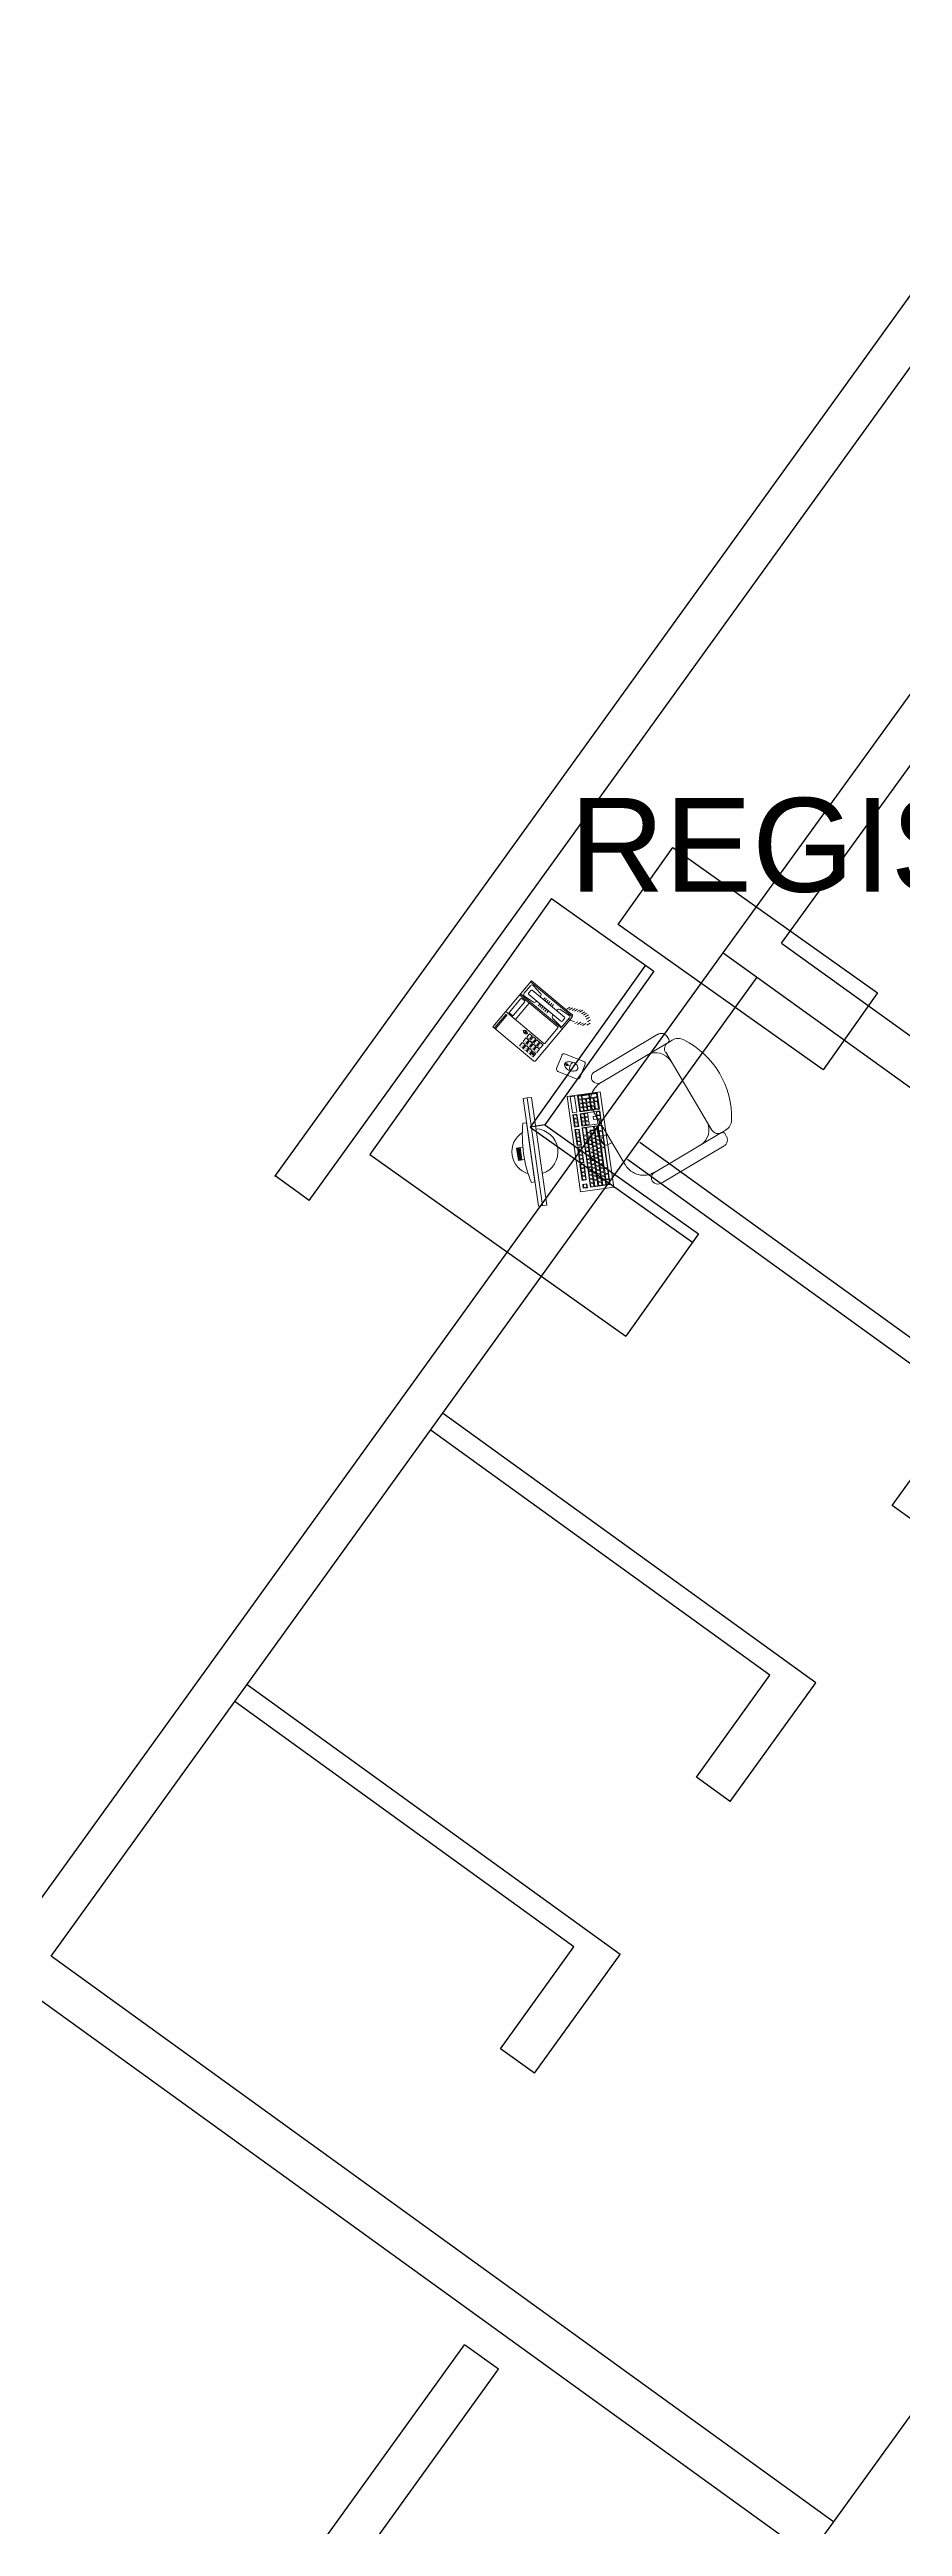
# Model space of a CAD drawing. Header units: metres. Extents: x 141303 to 146299, y 125960 to 127091.
# Drawn here: x 144888.97 to 144893.04, y 126091.26 to 126103.1 of the extents above; entities that cross this region are included whole.
import ezdxf

# ---------------------------------------------------------------- set-up
doc = ezdxf.new("R2010")
doc.units = ezdxf.units.M
doc.header["$MEASUREMENT"] = 0
for name, color, linetype, lineweight in [('C07_MOB-C.EXT Y FARMACIA$0$007_ADMISIÓN_HOSPITALARIA$0$SANCTORUM_ADMISION HOSPITALARIA_V5$0$007_ADMISIÓN_HOSPITALARIA$0$02.-PLANTA BAJA GENERAL$0$MOB', 7, 'Continuous', 0), ('LETTERING', 50, 'Continuous', 30), ('NVMI_WALL', 7, 'Continuous', 30)]:
    doc.layers.add(name, color=color, linetype=linetype, lineweight=lineweight)
doc.layers.add('FURNITURE', color=6, linetype='Continuous')
doc.layers.get('0').off()
doc.styles.add('C07_MOB-C.EXT Y FARMACIA$0$007_ADMISIÓN_HOSPITALARIA$0$SANCTORUM_ADMISION HOSPITALARIA_V5$0$007_ADMISIÓN_HOSPITALARIA$0$02.-PLANTA BAJA GENERAL$0$LEROY', font='LEROY.SHX', dxfattribs={"width": 1.25, "height": 1})
doc.styles.get("Standard").update_dxf_attribs({"font": 'arial.ttf'})

# ---------------------------------------------------------------- blocks, each defined once
blk = doc.blocks.new('C02_MOB-EQUIP GINE-PEDIATRÍA$0$SILLA ADM')
at = {"lineweight": 0}
for p, q in [((20.525, 67.945, 0), (20.205, 68.087, 0)), ((20.047, 67.981, 0), (19.926, 67.709, 0)), ((20.52, 67.882, 0), (20.18, 68.032, 0)), ((20.301, 67.469, 0), (20.477, 67.864, 0)), ((20.521, 67.881, 0), (20.542, 67.872, 0)), ((20.536, 67.888, 0), (20.542, 67.901, 0)), ((19.953, 67.52, 0), (20.274, 67.378, 0)), ((19.978, 67.575, 0), (20.318, 67.425, 0)), ((20.318, 67.424, 0), (20.339, 67.415, 0)), ((20.324, 67.409, 0), (20.318, 67.396, 0))]:
    blk.add_line(p, q, dxfattribs=at)
at = {"lineweight": 0, "ltscale": 15}
for p, q in [((19.999, 67.925, 0), (19.948, 67.868, 0)), ((19.948, 67.868, 0), (19.951, 67.866, 0)), ((19.993, 67.925, 0), (19.959, 67.888, 0)), ((19.959, 67.888, 0), (19.963, 67.885, 0)), ((19.996, 67.866, 0), (19.98, 67.874, 0)), ((19.993, 67.925, 0), (19.996, 67.922, 0)), ((20.016, 67.911, 0), (19.999, 67.925, 0)), ((19.977, 67.823, 0), (19.961, 67.831, 0))]:
    blk.add_line(p, q, dxfattribs=at)
at = {"lineweight": 0}
for centre, radius, start, end in [((20.192, 68.06, 0), 0.03, 66.0969, 246.0969), ((20.139, 67.94, 0), 0.101, 66.0969, 156.0969), ((20.38, 67.853, 0), 0.0835, 336.0969, 66.0969), ((20.507, 67.851, 0), 0.0337, 66.0969, 156.0969), ((20.525, 67.893, 0), 0.0122, 246.0969, 336.0969), ((20.511, 67.914, 0), 0.0337, 336.0969, 66.0969), ((20.519, 67.82, 0), 0.0575, 8.5862, 66.0969), ((20.164, 67.766, 0), 0.416, 303.6077, 8.5862), ((20.019, 67.668, 0), 0.101, 156.0969, 246.0969), ((19.966, 67.548, 0), 0.03, 66.0969, 246.0969), ((20.245, 67.548, 0), 0.0835, 246.0969, 336.0969), ((20.287, 67.409, 0), 0.0337, 246.0969, 336.0969), ((20.332, 67.455, 0), 0.0337, 156.0969, 246.0969), ((20.313, 67.413, 0), 0.0122, 336.0969, 66.0969), ((20.363, 67.468, 0), 0.0575, 246.0969, 303.6077)]:
    blk.add_arc(centre, radius, start, end, dxfattribs=at)
at = {"lineweight": 0, "ltscale": 15}
blk.add_arc((19.97, 67.852, 0), 0.0235, 66.0697, 246.0697, dxfattribs=at)
blk = doc.blocks.new('C02_MOB-EQUIP GINE-PEDIATRÍA$0$DESK 1.50 X 1.50')
for points in [[(252.496, -575.355), (253.996, -575.355)], [(252.496, -575.355), (252.496, -575.955)], [(253.996, -575.355), (253.996, -576.855)], [(252.496, -575.905), (253.446, -575.905)], [(253.396, -575.955), (253.446, -575.905)], [(253.446, -575.905), (253.446, -576.855)], [(252.496, -575.955), (253.396, -575.955)], [(253.396, -575.955), (253.396, -576.855)], [(253.396, -576.855), (253.996, -576.855)]]:
    blk.add_lwpolyline(points)
blk = doc.blocks.new('C07_MOB-C.EXT Y FARMACIA$0$007_ADMISIÓN_HOSPITALARIA$0$SANCTORUM_ADMISION HOSPITALARIA_V5$0$007_ADMISIÓN_HOSPITALARIA$0$02.-PLANTA BAJA GENERAL$0$tel-ip-flat-10')
at = {"layer": 'C07_MOB-C.EXT Y FARMACIA$0$007_ADMISIÓN_HOSPITALARIA$0$SANCTORUM_ADMISION HOSPITALARIA_V5$0$007_ADMISIÓN_HOSPITALARIA$0$02.-PLANTA BAJA GENERAL$0$MOB'}
h = blk.add_hatch(dxfattribs=at)
h.set_pattern_fill('ACET-2D-ANSI31', color=256, scale=0.017696, angle=221.1209, style=0)
h.set_pattern_definition([(176.1209, (5.901504, -4.01507), (-0.00380107, -0.05605687), [])])
h.paths.add_polyline_path([(0.043, -0.146), (0.042, -0.133), (0.03, -0.143)])
h.paths.add_polyline_path([(0.026, -0.126), (0.038, -0.129), (0.026, -0.139)])
at = {"lineweight": 0, "ltscale": 2}
for p, q in [((0.06, 0.138), (0.069, 0.153)), ((0.062, 0.158), (0.071, 0.174)), ((0.063, 0.126), (0.072, 0.141)), ((0.066, 0.113), (0.076, 0.129)), ((0.078, 0.161), (0.087, 0.176)), ((0.09, 0.156), (0.099, 0.171)), ((0.101, 0.151), (0.11, 0.167)), ((0.109, 0.143), (0.118, 0.158)), ((0.116, 0.134), (0.125, 0.15)), ((0.124, 0.125), (0.133, 0.141)), ((0.127, 0.113), (0.136, 0.129)), ((0.102, 0.089), (-0.102, -0.089)), ((0.052, 0.019), (-0.022, -0.045)), ((0.046, 0.041), (0.218, -0.156)), ((0.056, 0.019), (0.213, -0.16)), ((0.097, 0.075), (0.061, 0.043)), ((0.099, -0.005), (0.061, 0.031)), ((0.07, 0.101), (0.079, 0.116)), ((0.091, 0.069), (0.078, 0.1)), ((0.083, 0.035), (0.215, -0.115)), ((0.095, 0.052), (0.084, 0.042)), ((0.095, 0.052), (0.084, 0.042)), ((0.102, 0.052), (0.234, -0.099)), ((0.103, 0.09), (0.275, -0.106)), ((0.11, 0.074), (0.14, 0.031)), ((0.114, 0.088), (0.28, -0.102)), ((0.13, 0.101), (0.139, 0.116)), ((0.133, 0.089), (0.142, 0.104)), ((0.138, 0.02), (0.134, 0.016)), ((0.136, 0.076), (0.146, 0.092)), ((0.14, 0.064), (0.149, 0.079)), ((0.163, 0.001), (0.154, -0.007)), ((-0.103, -0.101), (0.063, -0.291)), ((-0.069, -0.089), (-0.085, -0.103)), ((-0.071, -0.097), (-0.076, -0.102)), ((-0.076, -0.102), (-0.073, -0.106)), ((-0.058, -0.102), (-0.074, -0.115)), ((-0.073, -0.106), (-0.067, -0.102)), ((-0.067, -0.102), (-0.071, -0.097)), ((-0.055, -0.106), (-0.07, -0.119)), ((-0.069, -0.089), (-0.058, -0.102)), ((-0.048, -0.071), (-0.064, -0.084)), ((-0.043, -0.118), (-0.059, -0.132)), ((-0.055, -0.106), (-0.043, -0.118)), ((-0.037, -0.083), (-0.053, -0.097)), ((-0.034, -0.088), (-0.049, -0.101)), ((-0.048, -0.071), (-0.037, -0.083)), ((-0.028, -0.053), (-0.044, -0.067)), ((-0.023, -0.1), (-0.038, -0.114)), ((-0.019, -0.104), (-0.035, -0.118)), ((-0.034, -0.088), (-0.023, -0.1)), ((-0.017, -0.066), (-0.033, -0.08)), ((-0.014, -0.07), (-0.03, -0.084)), ((-0.028, -0.053), (-0.017, -0.066)), ((-0.008, -0.117), (-0.024, -0.131)), ((-0.022, -0.049), (0.135, -0.228)), ((-0.019, -0.104), (-0.008, -0.117)), ((-0.003, -0.083), (-0.018, -0.097)), ((0.001, -0.087), (-0.015, -0.101)), ((-0.014, -0.07), (-0.003, -0.083)), ((0.012, -0.1), (-0.004, -0.113)), ((0.016, -0.104), (0, -0.118)), ((0.001, -0.087), (0.012, -0.1)), ((0.027, -0.116), (0.011, -0.13)), ((0.016, -0.104), (0.027, -0.116)), ((0.28, -0.102), (0.063, -0.291)), ((0.173, -0.115), (0.095, -0.184)), ((0.115, -0.001), (0.11, -0.005)), ((0.135, -0.024), (0.125, -0.032)), ((0.142, -0.032), (0.132, -0.041)), ((0.149, -0.04), (0.139, -0.049)), ((0.157, -0.049), (0.146, -0.057)), ((0.163, -0.056), (0.153, -0.065)), ((0.169, -0.063), (0.159, -0.072)), ((0.17, -0.007), (0.161, -0.015)), ((0.178, -0.016), (0.168, -0.024)), ((0.185, -0.024), (0.176, -0.032)), ((0.177, -0.094), (0.207, -0.137)), ((0.183, -0.079), (0.179, -0.083)), ((0.191, -0.031), (0.182, -0.04)), ((0.197, -0.038), (0.188, -0.047)), ((0.207, -0.059), (0.202, -0.063)), ((0.256, -0.094), (0.218, -0.059)), ((0.256, -0.107), (0.22, -0.139)), ((0.233, -0.106), (0.222, -0.116)), ((-0.04, -0.122), (-0.056, -0.136)), ((-0.029, -0.135), (-0.045, -0.149)), ((-0.025, -0.139), (-0.041, -0.153)), ((-0.04, -0.122), (-0.029, -0.135)), ((-0.014, -0.152), (-0.03, -0.166)), ((-0.025, -0.139), (-0.014, -0.152)), ((-0.004, -0.121), (-0.02, -0.135)), ((0.007, -0.134), (-0.009, -0.148)), ((-0.004, -0.121), (0.007, -0.134)), ((0.026, -0.126), (0.026, -0.139)), ((0.026, -0.126), (0.038, -0.129)), ((0.038, -0.129), (0.026, -0.139)), ((0.042, -0.133), (0.03, -0.143)), ((0.043, -0.146), (0.03, -0.143)), ((0.043, -0.146), (0.042, -0.133)), ((0.12, -0.221), (0.056, -0.277)), ((0.123, -0.226), (0.06, -0.281)), ((0.179, -0.136), (0.115, -0.192)), ((0.115, -0.196), (0.127, -0.21)), ((0.195, -0.155), (0.132, -0.21)), ((0.184, -0.136), (0.196, -0.15))]:
    blk.add_line(p, q, dxfattribs=at)
at = {"lineweight": 0, "const_width": 0.00178}
for points in [[(-0.085, -0.103), (-0.074, -0.115)], [(-0.064, -0.084), (-0.053, -0.097)], [(-0.049, -0.101), (-0.038, -0.114)], [(-0.044, -0.067), (-0.033, -0.08)], [(-0.035, -0.118), (-0.024, -0.131)], [(-0.03, -0.084), (-0.018, -0.097)], [(-0.015, -0.101), (-0.004, -0.113)], [(0, -0.118), (0.011, -0.13)], [(-0.07, -0.119), (-0.059, -0.132)], [(-0.056, -0.136), (-0.045, -0.149)], [(-0.041, -0.153), (-0.03, -0.166)], [(-0.02, -0.135), (-0.009, -0.148)]]:
    blk.add_lwpolyline(points, dxfattribs=at)
at = {"lineweight": 0, "ltscale": 2}
for centre, radius, start, end in [((0.054, 0.017), 0.00336, 41.1209, 131.1209), ((0.066, 0.037), 0.00841, 131.1209, 227.4187), ((0.087, 0.039), 0.00504, 131.1209, 221.1209), ((0.087, 0.039), 0.00504, 131.1209, 221.1209), ((0.098, 0.049), 0.00504, 41.1209, 131.1209), ((0.098, 0.049), 0.00504, 41.1209, 131.1209), ((0.103, 0.069), 0.00841, 34.823, 131.1209), ((0.108, 0.083), 0.00841, 41.1209, 131.1209), ((0.133, 0.026), 0.00841, 311.1209, 34.823), ((-0.097, -0.096), 0.00841, 131.1209, 221.1209), ((-0.019, -0.047), 0.00336, 131.1209, 221.1209), ((0.105, 0.002), 0.00841, 227.4187, 311.1209), ((0.184, -0.09), 0.00841, 131.1209, 214.823), ((0.212, -0.065), 0.00841, 47.4187, 131.1209), ((0.219, -0.112), 0.00504, 221.1209, 311.1209), ((0.23, -0.102), 0.00504, 311.1209, 41.1209), ((0.251, -0.1), 0.00841, 311.1209, 47.4187), ((0.118, -0.194), 0.00336, 131.1209, 221.1209), ((0.13, -0.208), 0.00336, 221.1209, 311.1209), ((0.181, -0.139), 0.00336, 41.1209, 131.1209), ((0.193, -0.152), 0.00336, 311.1209, 41.1209), ((0.214, -0.132), 0.00841, 214.823, 311.1209)]:
    blk.add_arc(centre, radius, start, end, dxfattribs=at)
at = {"lineweight": 0, "ltscale": 2, "style": 'C07_MOB-C.EXT Y FARMACIA$0$007_ADMISIÓN_HOSPITALARIA$0$SANCTORUM_ADMISION HOSPITALARIA_V5$0$007_ADMISIÓN_HOSPITALARIA$0$02.-PLANTA BAJA GENERAL$0$LEROY'}
for s, p in [('9', (-0.058, -0.115)), ('0', (-0.052, -0.08)), ('8', (-0.037, -0.097)), ('*', (-0.032, -0.063)), ('5', (-0.023, -0.113)), ('7', (-0.018, -0.08)), ('4', (-0.003, -0.097)), ('1', (0.012, -0.114)), ('6', (-0.043, -0.131)), ('3', (-0.028, -0.149)), ('2', (-0.008, -0.131))]:
    blk.add_text(s, height=0.00633, rotation=221.1209, dxfattribs=at).set_placement(p)
blk = doc.blocks.new('C07_MOB-C.EXT Y FARMACIA$0$01.TLAT_TRIAGE - 06$0$02.COV_LNDV_MONTAJE - 00$0$Mob  -  PC 02')
at = {"lineweight": 0}
for p, q in [((-0.394, 0.402), (-0.443, 0.316)), ((-0.397, 0.35), (-0.394, 0.356)), ((-0.394, 0.356), (-0.39, 0.36)), ((-0.39, 0.36), (-0.385, 0.364)), ((-0.385, 0.364), (-0.381, 0.367)), ((-0.32, 0.372), (-0.381, 0.406)), ((-0.381, 0.367), (-0.376, 0.369)), ((-0.376, 0.369), (-0.371, 0.369)), ((-0.371, 0.369), (-0.367, 0.369)), ((-0.367, 0.369), (-0.364, 0.368)), ((-0.365, 0.272), (-0.316, 0.358)), ((-0.364, 0.368), (-0.36, 0.365)), ((-0.36, 0.365), (-0.358, 0.362)), ((-0.358, 0.362), (-0.356, 0.357)), ((-0.356, 0.357), (-0.356, 0.353)), ((0.22, 0.459), (-0.24, 0.459)), ((-0.24, 0.459), (-0.24, 0.299)), ((-0.159, 0.444), (-0.237, 0.444)), ((-0.237, 0.444), (-0.237, 0.349)), ((-0.219, 0.44), (-0.234, 0.44)), ((-0.234, 0.44), (-0.234, 0.406)), ((-0.234, 0.406), (-0.234, 0.44)), ((-0.234, 0.406), (-0.219, 0.406)), ((-0.219, 0.403), (-0.234, 0.403)), ((-0.234, 0.403), (-0.234, 0.37)), ((-0.234, 0.37), (-0.234, 0.403)), ((-0.234, 0.37), (-0.219, 0.37)), ((-0.219, 0.367), (-0.234, 0.367)), ((-0.234, 0.367), (-0.234, 0.352)), ((-0.234, 0.352), (-0.234, 0.367)), ((-0.219, 0.406), (-0.219, 0.44)), ((-0.219, 0.37), (-0.219, 0.403)), ((-0.219, 0.352), (-0.219, 0.367)), ((-0.2, 0.44), (-0.215, 0.44)), ((-0.215, 0.44), (-0.215, 0.425)), ((-0.215, 0.425), (-0.215, 0.44)), ((-0.215, 0.425), (-0.2, 0.425)), ((-0.2, 0.421), (-0.215, 0.421)), ((-0.215, 0.421), (-0.215, 0.406)), ((-0.215, 0.406), (-0.215, 0.421)), ((-0.215, 0.406), (-0.2, 0.406)), ((-0.2, 0.403), (-0.215, 0.403)), ((-0.215, 0.403), (-0.215, 0.388)), ((-0.215, 0.388), (-0.215, 0.403)), ((-0.215, 0.388), (-0.2, 0.388)), ((-0.2, 0.385), (-0.215, 0.385)), ((-0.215, 0.385), (-0.215, 0.37)), ((-0.215, 0.37), (-0.215, 0.385)), ((-0.215, 0.37), (-0.2, 0.37)), ((-0.2, 0.367), (-0.215, 0.367)), ((-0.215, 0.367), (-0.215, 0.352)), ((-0.215, 0.352), (-0.215, 0.367)), ((-0.2, 0.425), (-0.2, 0.44)), ((-0.2, 0.406), (-0.2, 0.421)), ((-0.2, 0.388), (-0.2, 0.403)), ((-0.2, 0.37), (-0.2, 0.385)), ((-0.2, 0.352), (-0.2, 0.367)), ((-0.162, 0.44), (-0.196, 0.44)), ((-0.196, 0.44), (-0.196, 0.425)), ((-0.196, 0.425), (-0.196, 0.44)), ((-0.196, 0.425), (-0.162, 0.425)), ((-0.181, 0.421), (-0.196, 0.421)), ((-0.196, 0.421), (-0.196, 0.406)), ((-0.196, 0.406), (-0.196, 0.421)), ((-0.196, 0.406), (-0.181, 0.406)), ((-0.181, 0.403), (-0.196, 0.403)), ((-0.196, 0.403), (-0.196, 0.388)), ((-0.196, 0.388), (-0.196, 0.403)), ((-0.196, 0.388), (-0.181, 0.388)), ((-0.181, 0.385), (-0.196, 0.385)), ((-0.196, 0.385), (-0.196, 0.37)), ((-0.196, 0.37), (-0.196, 0.385)), ((-0.196, 0.37), (-0.181, 0.37)), ((-0.181, 0.367), (-0.196, 0.367)), ((-0.196, 0.367), (-0.196, 0.352)), ((-0.196, 0.352), (-0.196, 0.367)), ((-0.181, 0.406), (-0.181, 0.421)), ((-0.181, 0.388), (-0.181, 0.403)), ((-0.181, 0.37), (-0.181, 0.385)), ((-0.181, 0.352), (-0.181, 0.367)), ((-0.162, 0.421), (-0.177, 0.421)), ((-0.177, 0.421), (-0.177, 0.406)), ((-0.177, 0.406), (-0.177, 0.421)), ((-0.177, 0.406), (-0.162, 0.406)), ((-0.162, 0.403), (-0.177, 0.403)), ((-0.177, 0.403), (-0.177, 0.388)), ((-0.177, 0.388), (-0.177, 0.403)), ((-0.177, 0.388), (-0.162, 0.388)), ((-0.162, 0.385), (-0.177, 0.385)), ((-0.177, 0.385), (-0.177, 0.37)), ((-0.177, 0.37), (-0.177, 0.385)), ((-0.177, 0.37), (-0.162, 0.37)), ((-0.162, 0.367), (-0.177, 0.367)), ((-0.177, 0.367), (-0.177, 0.352)), ((-0.177, 0.352), (-0.177, 0.367)), ((-0.162, 0.425), (-0.162, 0.44)), ((-0.162, 0.406), (-0.162, 0.421)), ((-0.162, 0.388), (-0.162, 0.403)), ((-0.162, 0.37), (-0.162, 0.385)), ((-0.162, 0.352), (-0.162, 0.367)), ((-0.159, 0.349), (-0.159, 0.444)), ((-0.15, 0.349), (-0.15, 0.444)), ((-0.15, 0.444), (-0.09, 0.444)), ((-0.132, 0.442), (-0.147, 0.442)), ((-0.147, 0.442), (-0.147, 0.427)), ((-0.147, 0.427), (-0.147, 0.442)), ((-0.147, 0.427), (-0.132, 0.427)), ((-0.132, 0.385), (-0.147, 0.385)), ((-0.147, 0.385), (-0.147, 0.37)), ((-0.147, 0.37), (-0.147, 0.385)), ((-0.147, 0.37), (-0.132, 0.37)), ((-0.132, 0.367), (-0.147, 0.367)), ((-0.147, 0.367), (-0.147, 0.352)), ((-0.147, 0.352), (-0.147, 0.367)), ((-0.132, 0.427), (-0.132, 0.442)), ((-0.132, 0.37), (-0.132, 0.385)), ((-0.132, 0.352), (-0.132, 0.367)), ((-0.113, 0.442), (-0.128, 0.442)), ((-0.128, 0.442), (-0.128, 0.427)), ((-0.128, 0.427), (-0.128, 0.442)), ((-0.128, 0.427), (-0.113, 0.427)), ((-0.113, 0.424), (-0.128, 0.424)), ((-0.128, 0.424), (-0.128, 0.409)), ((-0.128, 0.409), (-0.128, 0.424)), ((-0.128, 0.409), (-0.113, 0.409)), ((-0.113, 0.385), (-0.128, 0.385)), ((-0.128, 0.385), (-0.128, 0.37)), ((-0.128, 0.37), (-0.128, 0.385)), ((-0.128, 0.37), (-0.113, 0.37)), ((-0.113, 0.367), (-0.128, 0.367)), ((-0.128, 0.367), (-0.128, 0.352)), ((-0.128, 0.352), (-0.128, 0.367)), ((-0.113, 0.427), (-0.113, 0.442)), ((-0.113, 0.409), (-0.113, 0.424)), ((-0.113, 0.37), (-0.113, 0.385)), ((-0.113, 0.352), (-0.113, 0.367)), ((-0.094, 0.442), (-0.109, 0.442)), ((-0.109, 0.442), (-0.109, 0.427)), ((-0.109, 0.427), (-0.109, 0.442)), ((-0.109, 0.427), (-0.094, 0.427)), ((-0.094, 0.385), (-0.109, 0.385)), ((-0.109, 0.385), (-0.109, 0.37)), ((-0.109, 0.37), (-0.109, 0.385)), ((-0.109, 0.37), (-0.094, 0.37)), ((-0.094, 0.367), (-0.109, 0.367)), ((-0.109, 0.367), (-0.109, 0.352)), ((-0.109, 0.352), (-0.109, 0.367)), ((-0.094, 0.427), (-0.094, 0.442)), ((-0.094, 0.37), (-0.094, 0.385)), ((-0.094, 0.352), (-0.094, 0.367)), ((-0.09, 0.444), (-0.09, 0.349)), ((-0.082, 0.349), (-0.082, 0.444)), ((0.205, 0.444), (-0.082, 0.444)), ((-0.057, 0.442), (-0.08, 0.442)), ((-0.08, 0.442), (-0.08, 0.427)), ((-0.08, 0.427), (-0.08, 0.442)), ((-0.08, 0.427), (-0.057, 0.427)), ((-0.034, 0.423), (-0.08, 0.423)), ((-0.08, 0.423), (-0.08, 0.408)), ((-0.08, 0.408), (-0.08, 0.423)), ((-0.08, 0.408), (-0.034, 0.408)), ((-0.065, 0.404), (-0.08, 0.404)), ((-0.08, 0.404), (-0.08, 0.37)), ((-0.08, 0.37), (-0.08, 0.404)), ((-0.08, 0.37), (-0.057, 0.37)), ((-0.046, 0.366), (-0.08, 0.366)), ((-0.08, 0.366), (-0.08, 0.351)), ((-0.08, 0.351), (-0.08, 0.366)), ((-0.065, 0.385), (-0.065, 0.404)), ((-0.057, 0.385), (-0.065, 0.385)), ((-0.046, 0.404), (-0.061, 0.404)), ((-0.061, 0.404), (-0.061, 0.389)), ((-0.061, 0.389), (-0.061, 0.404)), ((-0.061, 0.389), (-0.046, 0.389)), ((-0.057, 0.427), (-0.057, 0.442)), ((-0.057, 0.37), (-0.057, 0.385)), ((-0.031, 0.442), (-0.053, 0.442)), ((-0.053, 0.442), (-0.053, 0.427)), ((-0.053, 0.427), (-0.053, 0.442)), ((-0.053, 0.427), (-0.031, 0.427)), ((-0.038, 0.385), (-0.053, 0.385)), ((-0.053, 0.385), (-0.053, 0.37)), ((-0.053, 0.37), (-0.053, 0.385)), ((-0.053, 0.37), (-0.038, 0.37)), ((-0.046, 0.389), (-0.046, 0.404)), ((-0.046, 0.351), (-0.046, 0.366)), ((-0.026, 0.404), (-0.041, 0.404)), ((-0.041, 0.404), (-0.041, 0.389)), ((-0.041, 0.389), (-0.041, 0.404)), ((-0.041, 0.389), (-0.026, 0.389)), ((-0.026, 0.366), (-0.041, 0.366)), ((-0.041, 0.366), (-0.041, 0.351)), ((-0.041, 0.351), (-0.041, 0.366)), ((-0.038, 0.37), (-0.038, 0.385)), ((-0.034, 0.408), (-0.034, 0.423)), ((-0.019, 0.385), (-0.034, 0.385)), ((-0.034, 0.385), (-0.034, 0.37)), ((-0.034, 0.37), (-0.034, 0.385)), ((-0.034, 0.37), (-0.019, 0.37)), ((-0.031, 0.427), (-0.031, 0.442)), ((-0.015, 0.423), (-0.03, 0.423)), ((-0.03, 0.423), (-0.03, 0.408)), ((-0.03, 0.408), (-0.03, 0.423)), ((-0.03, 0.408), (-0.015, 0.408)), ((-0.004, 0.442), (-0.026, 0.442)), ((-0.026, 0.442), (-0.026, 0.427)), ((-0.026, 0.427), (-0.026, 0.442)), ((-0.026, 0.427), (-0.004, 0.427)), ((-0.026, 0.389), (-0.026, 0.404)), ((-0.026, 0.351), (-0.026, 0.366)), ((-0.007, 0.404), (-0.022, 0.404)), ((-0.022, 0.404), (-0.022, 0.389)), ((-0.022, 0.389), (-0.022, 0.404)), ((-0.022, 0.389), (-0.007, 0.389)), ((-0.007, 0.366), (-0.022, 0.366)), ((-0.022, 0.366), (-0.022, 0.351)), ((-0.022, 0.351), (-0.022, 0.366)), ((-0.019, 0.37), (-0.019, 0.385)), ((-0.015, 0.408), (-0.015, 0.423)), ((0, 0.385), (-0.015, 0.385)), ((-0.015, 0.385), (-0.015, 0.37)), ((-0.015, 0.37), (-0.015, 0.385)), ((-0.015, 0.37), (0, 0.37)), ((0.004, 0.423), (-0.011, 0.423)), ((-0.011, 0.423), (-0.011, 0.408)), ((-0.011, 0.408), (-0.011, 0.423)), ((-0.011, 0.408), (0.004, 0.408)), ((-0.007, 0.389), (-0.007, 0.404)), ((-0.007, 0.351), (-0.007, 0.366)), ((-0.004, 0.427), (-0.004, 0.442)), ((0.012, 0.404), (-0.003, 0.404)), ((-0.003, 0.404), (-0.003, 0.389)), ((-0.003, 0.389), (-0.003, 0.404)), ((-0.003, 0.389), (0.012, 0.389)), ((0.012, 0.366), (-0.003, 0.366)), ((-0.003, 0.366), (-0.003, 0.351)), ((-0.003, 0.351), (-0.003, 0.366)), ((0.023, 0.442), (0, 0.442)), ((0, 0.442), (0, 0.427)), ((0, 0.427), (0, 0.442)), ((0, 0.427), (0.023, 0.427)), ((0, 0.37), (0, 0.385)), ((0.004, 0.408), (0.004, 0.423)), ((0.019, 0.385), (0.004, 0.385)), ((0.004, 0.385), (0.004, 0.37)), ((0.004, 0.37), (0.004, 0.385)), ((0.004, 0.37), (0.019, 0.37)), ((0.024, 0.423), (0.009, 0.423)), ((0.009, 0.423), (0.009, 0.408)), ((0.009, 0.408), (0.009, 0.423)), ((0.009, 0.408), (0.024, 0.408)), ((0.012, 0.389), (0.012, 0.404)), ((0.012, 0.351), (0.012, 0.366)), ((0.031, 0.404), (0.016, 0.404)), ((0.016, 0.404), (0.016, 0.389)), ((0.016, 0.389), (0.016, 0.404)), ((0.016, 0.389), (0.031, 0.389)), ((0.031, 0.366), (0.016, 0.366)), ((0.016, 0.366), (0.016, 0.351)), ((0.016, 0.351), (0.016, 0.366)), ((0.019, 0.37), (0.019, 0.385)), ((0.023, 0.427), (0.023, 0.442)), ((0.024, 0.408), (0.024, 0.423)), ((0.039, 0.385), (0.024, 0.385)), ((0.024, 0.385), (0.024, 0.37)), ((0.024, 0.37), (0.024, 0.385)), ((0.024, 0.37), (0.039, 0.37)), ((0.123, 0.442), (0.027, 0.442)), ((0.027, 0.442), (0.027, 0.427)), ((0.027, 0.427), (0.027, 0.442)), ((0.027, 0.427), (0.123, 0.427)), ((0.043, 0.423), (0.028, 0.423)), ((0.028, 0.423), (0.028, 0.408)), ((0.028, 0.408), (0.028, 0.423)), ((0.028, 0.408), (0.043, 0.408)), ((0.031, 0.389), (0.031, 0.404)), ((0.031, 0.351), (0.031, 0.366)), ((0.05, 0.404), (0.035, 0.404)), ((0.035, 0.404), (0.035, 0.389)), ((0.035, 0.389), (0.035, 0.404)), ((0.035, 0.389), (0.05, 0.389)), ((0.05, 0.366), (0.035, 0.366)), ((0.035, 0.366), (0.035, 0.351)), ((0.035, 0.351), (0.035, 0.366)), ((0.039, 0.37), (0.039, 0.385)), ((0.043, 0.408), (0.043, 0.423)), ((0.058, 0.385), (0.043, 0.385)), ((0.043, 0.385), (0.043, 0.37)), ((0.043, 0.37), (0.043, 0.385)), ((0.043, 0.37), (0.058, 0.37)), ((0.062, 0.423), (0.047, 0.423)), ((0.047, 0.423), (0.047, 0.408)), ((0.047, 0.408), (0.047, 0.423)), ((0.047, 0.408), (0.062, 0.408)), ((0.05, 0.389), (0.05, 0.404)), ((0.05, 0.351), (0.05, 0.366)), ((0.069, 0.404), (0.054, 0.404)), ((0.054, 0.404), (0.054, 0.389)), ((0.054, 0.389), (0.054, 0.404)), ((0.054, 0.389), (0.069, 0.389)), ((0.069, 0.366), (0.054, 0.366)), ((0.054, 0.366), (0.054, 0.351)), ((0.054, 0.351), (0.054, 0.366)), ((0.058, 0.37), (0.058, 0.385)), ((0.062, 0.408), (0.062, 0.423)), ((0.077, 0.385), (0.062, 0.385)), ((0.062, 0.385), (0.062, 0.37)), ((0.062, 0.37), (0.062, 0.385)), ((0.062, 0.37), (0.077, 0.37)), ((0.081, 0.423), (0.066, 0.423)), ((0.066, 0.423), (0.066, 0.408)), ((0.066, 0.408), (0.066, 0.423)), ((0.066, 0.408), (0.081, 0.408)), ((0.069, 0.389), (0.069, 0.404)), ((0.069, 0.351), (0.069, 0.366)), ((0.088, 0.404), (0.073, 0.404)), ((0.073, 0.404), (0.073, 0.389)), ((0.073, 0.389), (0.073, 0.404)), ((0.073, 0.389), (0.088, 0.389)), ((0.088, 0.366), (0.073, 0.366)), ((0.073, 0.366), (0.073, 0.351)), ((0.073, 0.351), (0.073, 0.366)), ((0.077, 0.37), (0.077, 0.385)), ((0.081, 0.408), (0.081, 0.423)), ((0.096, 0.385), (0.081, 0.385)), ((0.081, 0.385), (0.081, 0.37)), ((0.081, 0.37), (0.081, 0.385)), ((0.081, 0.37), (0.096, 0.37)), ((0.1, 0.423), (0.085, 0.423)), ((0.085, 0.423), (0.085, 0.408)), ((0.085, 0.408), (0.085, 0.423)), ((0.085, 0.408), (0.1, 0.408)), ((0.088, 0.389), (0.088, 0.404)), ((0.088, 0.351), (0.088, 0.366)), ((0.108, 0.404), (0.093, 0.404)), ((0.093, 0.404), (0.093, 0.389)), ((0.093, 0.389), (0.093, 0.404)), ((0.093, 0.389), (0.108, 0.389)), ((0.108, 0.366), (0.093, 0.366)), ((0.093, 0.366), (0.093, 0.351)), ((0.093, 0.351), (0.093, 0.366)), ((0.096, 0.37), (0.096, 0.385)), ((0.1, 0.408), (0.1, 0.423)), ((0.115, 0.385), (0.1, 0.385)), ((0.1, 0.385), (0.1, 0.37)), ((0.1, 0.37), (0.1, 0.385)), ((0.1, 0.37), (0.115, 0.37)), ((0.119, 0.423), (0.104, 0.423)), ((0.104, 0.423), (0.104, 0.408)), ((0.104, 0.408), (0.104, 0.423)), ((0.104, 0.408), (0.119, 0.408)), ((0.108, 0.389), (0.108, 0.404)), ((0.108, 0.351), (0.108, 0.366)), ((0.127, 0.404), (0.112, 0.404)), ((0.112, 0.404), (0.112, 0.389)), ((0.112, 0.389), (0.112, 0.404)), ((0.112, 0.389), (0.127, 0.389)), ((0.127, 0.366), (0.112, 0.366)), ((0.112, 0.366), (0.112, 0.351)), ((0.112, 0.351), (0.112, 0.366)), ((0.115, 0.37), (0.115, 0.385)), ((0.119, 0.408), (0.119, 0.423)), ((0.134, 0.385), (0.119, 0.385)), ((0.119, 0.385), (0.119, 0.37)), ((0.119, 0.37), (0.119, 0.385)), ((0.119, 0.37), (0.134, 0.37)), ((0.123, 0.427), (0.123, 0.442)), ((0.138, 0.423), (0.123, 0.423)), ((0.123, 0.423), (0.123, 0.408)), ((0.123, 0.408), (0.123, 0.423)), ((0.123, 0.408), (0.138, 0.408)), ((0.15, 0.442), (0.127, 0.442)), ((0.127, 0.442), (0.127, 0.427)), ((0.127, 0.427), (0.127, 0.442)), ((0.127, 0.427), (0.15, 0.427)), ((0.127, 0.389), (0.127, 0.404)), ((0.127, 0.351), (0.127, 0.366)), ((0.146, 0.404), (0.131, 0.404)), ((0.131, 0.404), (0.131, 0.389)), ((0.131, 0.389), (0.131, 0.404)), ((0.131, 0.389), (0.146, 0.389)), ((0.146, 0.366), (0.131, 0.366)), ((0.131, 0.366), (0.131, 0.351)), ((0.131, 0.351), (0.131, 0.366)), ((0.134, 0.37), (0.134, 0.385)), ((0.138, 0.408), (0.138, 0.423)), ((0.153, 0.385), (0.138, 0.385)), ((0.138, 0.385), (0.138, 0.37)), ((0.138, 0.37), (0.138, 0.385)), ((0.138, 0.37), (0.153, 0.37)), ((0.157, 0.423), (0.142, 0.423)), ((0.142, 0.423), (0.142, 0.408)), ((0.142, 0.408), (0.142, 0.423)), ((0.142, 0.408), (0.157, 0.408)), ((0.146, 0.389), (0.146, 0.404)), ((0.146, 0.351), (0.146, 0.366)), ((0.15, 0.427), (0.15, 0.442)), ((0.165, 0.404), (0.15, 0.404)), ((0.15, 0.404), (0.15, 0.389)), ((0.15, 0.389), (0.15, 0.404)), ((0.15, 0.389), (0.165, 0.389)), ((0.165, 0.366), (0.15, 0.366)), ((0.15, 0.366), (0.15, 0.351)), ((0.15, 0.351), (0.15, 0.366)), ((0.153, 0.37), (0.153, 0.385)), ((0.177, 0.442), (0.154, 0.442)), ((0.154, 0.442), (0.154, 0.427)), ((0.154, 0.427), (0.154, 0.442)), ((0.154, 0.427), (0.177, 0.427)), ((0.157, 0.408), (0.157, 0.423)), ((0.172, 0.385), (0.157, 0.385)), ((0.157, 0.385), (0.157, 0.37)), ((0.157, 0.37), (0.157, 0.385)), ((0.157, 0.37), (0.172, 0.37)), ((0.177, 0.423), (0.162, 0.423)), ((0.162, 0.423), (0.162, 0.408)), ((0.162, 0.408), (0.162, 0.423)), ((0.162, 0.408), (0.177, 0.408)), ((0.165, 0.389), (0.165, 0.404)), ((0.165, 0.351), (0.165, 0.366)), ((0.184, 0.404), (0.169, 0.404)), ((0.169, 0.404), (0.169, 0.389)), ((0.169, 0.389), (0.169, 0.404)), ((0.169, 0.389), (0.184, 0.389)), ((0.184, 0.366), (0.169, 0.366)), ((0.169, 0.366), (0.169, 0.351)), ((0.169, 0.351), (0.169, 0.366)), ((0.172, 0.37), (0.172, 0.385)), ((0.177, 0.427), (0.177, 0.442)), ((0.177, 0.408), (0.177, 0.423)), ((0.203, 0.385), (0.177, 0.385)), ((0.177, 0.385), (0.177, 0.37)), ((0.177, 0.37), (0.177, 0.385)), ((0.177, 0.37), (0.203, 0.37)), ((0.203, 0.442), (0.181, 0.442)), ((0.181, 0.442), (0.181, 0.427)), ((0.181, 0.427), (0.181, 0.442)), ((0.181, 0.427), (0.203, 0.427)), ((0.203, 0.423), (0.181, 0.423)), ((0.181, 0.423), (0.181, 0.408)), ((0.181, 0.408), (0.181, 0.423)), ((0.181, 0.408), (0.203, 0.408)), ((0.184, 0.389), (0.184, 0.404)), ((0.184, 0.351), (0.184, 0.366)), ((0.203, 0.404), (0.188, 0.404)), ((0.188, 0.404), (0.188, 0.389)), ((0.188, 0.389), (0.188, 0.404)), ((0.188, 0.389), (0.203, 0.389)), ((0.203, 0.366), (0.188, 0.366)), ((0.188, 0.366), (0.188, 0.351)), ((0.188, 0.351), (0.188, 0.366)), ((0.203, 0.427), (0.203, 0.442)), ((0.203, 0.408), (0.203, 0.423)), ((0.203, 0.389), (0.203, 0.404)), ((0.203, 0.37), (0.203, 0.385)), ((0.203, 0.351), (0.203, 0.366)), ((0.205, 0.349), (0.205, 0.444)), ((0.22, 0.299), (0.22, 0.459)), ((-0.44, 0.303), (-0.379, 0.268)), ((-0.404, 0.333), (-0.402, 0.339)), ((-0.404, 0.327), (-0.404, 0.333)), ((-0.404, 0.322), (-0.404, 0.327)), ((-0.403, 0.318), (-0.404, 0.322)), ((-0.401, 0.314), (-0.403, 0.318)), ((-0.402, 0.339), (-0.4, 0.345)), ((-0.398, 0.311), (-0.401, 0.314)), ((-0.4, 0.345), (-0.397, 0.35)), ((-0.395, 0.309), (-0.398, 0.311)), ((-0.395, 0.313), (-0.396, 0.31)), ((-0.389, 0.325), (-0.395, 0.314)), ((-0.395, 0.314), (-0.394, 0.313)), ((-0.395, 0.313), (-0.395, 0.313)), ((-0.391, 0.308), (-0.395, 0.309)), ((-0.394, 0.313), (-0.387, 0.324)), ((-0.386, 0.308), (-0.391, 0.308)), ((-0.387, 0.324), (-0.389, 0.325)), ((-0.388, 0.324), (-0.383, 0.333)), ((-0.382, 0.31), (-0.386, 0.308)), ((-0.377, 0.312), (-0.382, 0.31)), ((-0.373, 0.315), (-0.377, 0.312)), ((-0.368, 0.319), (-0.373, 0.315)), ((-0.364, 0.324), (-0.368, 0.319)), ((-0.361, 0.33), (-0.364, 0.324)), ((-0.359, 0.335), (-0.361, 0.33)), ((-0.357, 0.341), (-0.359, 0.335)), ((-0.356, 0.347), (-0.357, 0.341)), ((-0.356, 0.353), (-0.356, 0.347)), ((-0.24, 0.299), (0.22, 0.299)), ((-0.237, 0.349), (-0.159, 0.349)), ((-0.159, 0.334), (-0.237, 0.334)), ((-0.237, 0.334), (-0.237, 0.314)), ((-0.237, 0.314), (-0.159, 0.314)), ((-0.234, 0.352), (-0.219, 0.352)), ((-0.215, 0.352), (-0.2, 0.352)), ((-0.196, 0.352), (-0.181, 0.352)), ((-0.177, 0.352), (-0.162, 0.352)), ((-0.159, 0.314), (-0.159, 0.334)), ((-0.09, 0.349), (-0.15, 0.349)), ((-0.15, 0.314), (-0.15, 0.334)), ((-0.15, 0.334), (-0.09, 0.334)), ((-0.09, 0.314), (-0.15, 0.314)), ((-0.147, 0.352), (-0.132, 0.352)), ((-0.132, 0.332), (-0.147, 0.332)), ((-0.147, 0.332), (-0.147, 0.317)), ((-0.147, 0.317), (-0.147, 0.332)), ((-0.147, 0.317), (-0.132, 0.317)), ((-0.132, 0.317), (-0.132, 0.332)), ((-0.128, 0.352), (-0.113, 0.352)), ((-0.113, 0.332), (-0.128, 0.332)), ((-0.128, 0.332), (-0.128, 0.317)), ((-0.128, 0.317), (-0.128, 0.332)), ((-0.128, 0.317), (-0.113, 0.317)), ((-0.113, 0.317), (-0.113, 0.332)), ((-0.109, 0.352), (-0.094, 0.352)), ((-0.094, 0.332), (-0.109, 0.332)), ((-0.109, 0.332), (-0.109, 0.317)), ((-0.109, 0.317), (-0.109, 0.332)), ((-0.109, 0.317), (-0.094, 0.317)), ((-0.094, 0.317), (-0.094, 0.332)), ((-0.09, 0.334), (-0.09, 0.314)), ((-0.082, 0.349), (0.205, 0.349)), ((-0.08, 0.351), (-0.046, 0.351)), ((-0.001, 0.334), (-0.078, 0.334)), ((-0.078, 0.334), (-0.078, 0.314)), ((-0.078, 0.314), (-0.078, 0.334)), ((-0.078, 0.314), (-0.001, 0.314)), ((-0.061, 0.332), (-0.076, 0.332)), ((-0.076, 0.332), (-0.076, 0.317)), ((-0.076, 0.317), (-0.076, 0.332)), ((-0.076, 0.317), (-0.061, 0.317)), ((-0.061, 0.317), (-0.061, 0.332)), ((-0.041, 0.332), (-0.056, 0.332)), ((-0.056, 0.332), (-0.056, 0.317)), ((-0.056, 0.317), (-0.056, 0.332)), ((-0.056, 0.317), (-0.041, 0.317)), ((-0.041, 0.351), (-0.026, 0.351)), ((-0.041, 0.317), (-0.041, 0.332)), ((-0.022, 0.332), (-0.037, 0.332)), ((-0.037, 0.332), (-0.037, 0.317)), ((-0.037, 0.317), (-0.037, 0.332)), ((-0.037, 0.317), (-0.022, 0.317)), ((-0.022, 0.351), (-0.007, 0.351)), ((-0.022, 0.317), (-0.022, 0.332)), ((-0.003, 0.332), (-0.018, 0.332)), ((-0.018, 0.332), (-0.018, 0.317)), ((-0.018, 0.317), (-0.018, 0.332)), ((-0.018, 0.317), (-0.003, 0.317)), ((-0.003, 0.351), (0.012, 0.351)), ((-0.003, 0.317), (-0.003, 0.332)), ((-0.001, 0.314), (-0.001, 0.334)), ((0.083, 0.334), (0.006, 0.334)), ((0.006, 0.334), (0.006, 0.314)), ((0.006, 0.314), (0.006, 0.334)), ((0.006, 0.314), (0.083, 0.314)), ((0.024, 0.332), (0.009, 0.332)), ((0.009, 0.332), (0.009, 0.317)), ((0.009, 0.317), (0.009, 0.332)), ((0.009, 0.317), (0.024, 0.317)), ((0.016, 0.351), (0.031, 0.351)), ((0.024, 0.317), (0.024, 0.332)), ((0.043, 0.332), (0.028, 0.332)), ((0.028, 0.332), (0.028, 0.317)), ((0.028, 0.317), (0.028, 0.332)), ((0.028, 0.317), (0.043, 0.317)), ((0.035, 0.351), (0.05, 0.351)), ((0.043, 0.317), (0.043, 0.332)), ((0.062, 0.332), (0.047, 0.332)), ((0.047, 0.332), (0.047, 0.317)), ((0.047, 0.317), (0.047, 0.332)), ((0.047, 0.317), (0.062, 0.317)), ((0.054, 0.351), (0.069, 0.351)), ((0.062, 0.317), (0.062, 0.332)), ((0.081, 0.332), (0.066, 0.332)), ((0.066, 0.332), (0.066, 0.317)), ((0.066, 0.317), (0.066, 0.332)), ((0.066, 0.317), (0.081, 0.317)), ((0.073, 0.351), (0.088, 0.351)), ((0.081, 0.317), (0.081, 0.332)), ((0.083, 0.314), (0.083, 0.334)), ((0.167, 0.334), (0.09, 0.334)), ((0.09, 0.334), (0.09, 0.314)), ((0.09, 0.314), (0.09, 0.334)), ((0.09, 0.314), (0.167, 0.314)), ((0.093, 0.351), (0.108, 0.351)), ((0.108, 0.332), (0.093, 0.332)), ((0.093, 0.332), (0.093, 0.317)), ((0.093, 0.317), (0.093, 0.332)), ((0.093, 0.317), (0.108, 0.317)), ((0.108, 0.317), (0.108, 0.332)), ((0.112, 0.351), (0.127, 0.351)), ((0.127, 0.332), (0.112, 0.332)), ((0.112, 0.332), (0.112, 0.317)), ((0.112, 0.317), (0.112, 0.332)), ((0.112, 0.317), (0.127, 0.317)), ((0.127, 0.317), (0.127, 0.332)), ((0.131, 0.351), (0.146, 0.351)), ((0.146, 0.332), (0.131, 0.332)), ((0.131, 0.332), (0.131, 0.317)), ((0.131, 0.317), (0.131, 0.332)), ((0.131, 0.317), (0.146, 0.317)), ((0.146, 0.317), (0.146, 0.332)), ((0.15, 0.351), (0.165, 0.351)), ((0.165, 0.332), (0.15, 0.332)), ((0.15, 0.332), (0.15, 0.317)), ((0.15, 0.317), (0.15, 0.332)), ((0.15, 0.317), (0.165, 0.317)), ((0.165, 0.317), (0.165, 0.332)), ((0.167, 0.314), (0.167, 0.334)), ((0.169, 0.351), (0.184, 0.351)), ((0.205, 0.334), (0.186, 0.334)), ((0.186, 0.334), (0.186, 0.314)), ((0.186, 0.314), (0.186, 0.334)), ((0.186, 0.314), (0.205, 0.314)), ((0.188, 0.351), (0.203, 0.351)), ((0.203, 0.332), (0.188, 0.332)), ((0.188, 0.332), (0.188, 0.317)), ((0.188, 0.317), (0.188, 0.332)), ((0.188, 0.317), (0.203, 0.317)), ((0.203, 0.317), (0.203, 0.332)), ((0.205, 0.314), (0.205, 0.334)), ((0.205, 0.314), (0.205, 0.334)), ((-0.03, 0.055), (-0.03, 0.026)), ((-0.03, 0.043), (0.03, 0.043)), ((-0.03, 0.038), (0.03, 0.038)), ((-0.03, 0.034), (0.03, 0.034)), ((-0.03, 0.029), (0.03, 0.029)), ((-0.03, 0.026), (0.03, 0.026)), ((0.03, 0.055), (0.03, 0.026))]:
    blk.add_line(p, q, dxfattribs=at)
for points in [[(0.26, 0.13), (-0.26, 0.13), (-0.26, 0.11), (0.26, 0.11)], [(0.26, 0.11), (-0.26, 0.11), (-0.26, 0.09), (0.26, 0.09)]]:
    blk.add_lwpolyline(points, close=True, dxfattribs=at)
for points in [[(-0.143, 0.072), (-0.143, 0.09)], [(-0.143, 0.09), (0.143, 0.09)], [(0.143, 0.09), (0.143, 0.072)]]:
    blk.add_lwpolyline(points, dxfattribs=at)
for centre, radius, start, end in [((-0.386, 0.397), 0.01, 60.3633, 150.3633), ((-0.325, 0.363), 0.01, 330.3633, 60.3633), ((-0.435, 0.311), 0.01, 150.3633, 240.3633), ((-0.364, 0.368), 0.0392, 208.332, 272.3946), ((-0.388, 0.317), 0.00805, 97.1124, 203.6142), ((-0.395, 0.321), 0.00805, 277.1124, 23.6142), ((-0.374, 0.277), 0.01, 240.3633, 330.3633), ((0, 0.11), 0.11, 10.4916, 169.5084), ((0, 0.651), 0.596, 256.1191, 283.881), ((0, 0.11), 0.11, 205.0741, 334.9259)]:
    blk.add_arc(centre, radius, start, end, dxfattribs=at)

msp = doc.modelspace()

# ---------------------------------------------------------------- linework, layer by layer
at = {"layer": 'FURNITURE', "linetype": 'ByBlock', "extrusion": (-3.34303e-08, 2.37388e-08, 1), "elevation": -0.00185}
msp.add_lwpolyline([(144891.68575, 126098.92197), (144891.94629, 126099.28887), (144892.9247, 126098.5941), (144892.66416, 126098.2272)], close=True, dxfattribs=at)
at = {"layer": 'NVMI_WALL'}
for p, q in [((144892.1868, 126098.78612), (144898.87632, 126108.03825)), ((144892.46623, 126098.83125), (144895.40951, 126102.90203)), ((144890.04534, 126097.71654), (144893.31976, 126102.25946)), ((144890.20949, 126097.60224), (144893.36507, 126101.98027)), ((144892.46623, 126098.83125), (144894.89994, 126097.07709)), ((144882.21054, 126084.94512), (144892.1868, 126098.78612)), ((144892.1868, 126098.78612), (144908.57378, 126086.97478)), ((144888.97642, 126093.99001), (144892.34905, 126098.66918)), ((144893.56589, 126096.59493), (144891.78883, 126097.87979)), ((144893.34534, 126096.63099), (144891.73023, 126097.79875)), ((144890.20949, 126097.60224), (144890.04724, 126097.71919)), ((144892.63034, 126095.29695), (144890.85136, 126096.5832)), ((144892.99451, 126096.14425), (144893.34534, 126096.63099)), ((144892.40979, 126095.33301), (144890.79276, 126096.50216)), ((144893.15766, 126096.02628), (144892.99451, 126096.14425)), ((144890.66395, 126088.45087), (144896.09691, 126095.96507)), ((144891.69479, 126093.99897), (144889.91389, 126095.28661)), ((144892.05896, 126094.84627), (144892.40979, 126095.33301)), ((144892.22103, 126094.72908), (144892.63034, 126095.29695)), ((144891.47424, 126094.03503), (144889.8553, 126095.20557)), ((144892.22211, 126094.7283), (144892.05896, 126094.84627)), ((144892.71467, 126091.28717), (144888.97642, 126093.99001)), ((144891.12341, 126093.54829), (144891.47424, 126094.03503)), ((144891.28548, 126093.43111), (144891.69479, 126093.99897)), ((144892.59748, 126091.12509), (144888.85947, 126093.82777)), ((144891.28548, 126093.43111), (144891.12341, 126093.54829)), ((144887.44309, 126087.26531), (144890.9514, 126092.13272)), ((144891.11365, 126092.01578), (144890.9514, 126092.13272)), ((144887.60533, 126087.14837), (144891.11365, 126092.01578))]:
    msp.add_line(p, q, dxfattribs=at)

# ---------------------------------------------------------------- block references
at = {"layer": 'FURNITURE', "linetype": 'ByBlock', "lineweight": 0, "xscale": -1, "rotation": 54.62149333102192}
msp.add_blockref('C02_MOB-EQUIP GINE-PEDIATRÍA$0$DESK 1.50 X 1.50', (144568.44327, 126638.03315), dxfattribs=at)
at = {"layer": 'FURNITURE', "extrusion": (-2.80558e-06, -3.43121e-06, -1), "zscale": -1, "rotation": 88.69198136384742}
msp.add_blockref('C07_MOB-C.EXT Y FARMACIA$0$007_ADMISIÓN_HOSPITALARIA$0$SANCTORUM_ADMISION HOSPITALARIA_V5$0$007_ADMISIÓN_HOSPITALARIA$0$02.-PLANTA BAJA GENERAL$0$tel-ip-flat-10', (-144891.37905, 126098.37507, -0.83918), dxfattribs=at)
at = {"layer": 'FURNITURE', "linetype": 'ByBlock', "lineweight": 0}
for name, p, rotation in [('C02_MOB-EQUIP GINE-PEDIATRÍA$0$SILLA ADM', (144935.38932, 126042.32304), 54.62149333102197), ('C07_MOB-C.EXT Y FARMACIA$0$01.TLAT_TRIAGE - 06$0$02.COV_LNDV_MONTAJE - 00$0$Mob  -  PC 02', (144891.17895, 126097.81948), 278.0539519961072)]:
    msp.add_blockref(name, p, dxfattribs=dict(at, rotation=rotation))

# ---------------------------------------------------------------- texts
at = {"layer": 'LETTERING', "insert": (144891.45389, 126099.52632), "char_height": 0.4489748, "attachment_point": 1}
msp.add_mtext_dynamic_manual_height_columns('REGISTRATION', width=5.8544225, gutter_width=2.24487, heights=[0], dxfattribs=at)

doc.saveas('drawing.dxf')
